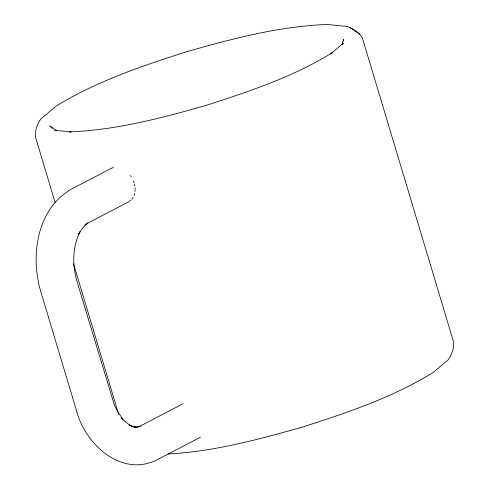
<?xml version="1.0" encoding="UTF-8"?>
<svg xmlns="http://www.w3.org/2000/svg" width="489" height="489" viewBox="0 0 489 489"><rect width="100%" height="100%" fill="white"/><g stroke="black" fill="none" stroke-linecap="round" stroke-linejoin="round"><path stroke-width="0.73" d="M135.05 191.456L135.129 187.727M343.419 41.155L343.62 39.273L341.878 44.664M134.114 195.508L134.664 193.522M131.908 199.371L133.124 197.452M342.636 44.108L343.37 43.13L330.692 53.918L332.453 52.604C293.321 76.755 249.39 91.516 205.832 105.465C161.388 118.106 116.168 130.08 69.762 131.877L71.211 131.963L54.762 130.227L56.486 130.838M129.664 201.138L130.789 200.252M129.102 201.584L89.022 222.501L85.141 224.995L87.806 222.874L84.42 225.961L81.388 229.72L78.753 234.084L79.97 231.737C72.354 247.049 72.262 265.215 76.993 281.407L114.273 404.647L116.767 410.063L122.977 419.446L121.278 417.569L124.658 421.139L128.289 424.073L132.097 426.316L129.646 425.241M182.996 403.749L140.82 425.766L137.55 427.099M200.478 437.172L157.574 459.568C121.651 478.083 84.909 444.177 76.425 410.369L40.807 291.664C30.251 256.328 36.528 209.61 70.813 189.457L111.62 168.161L113.662 167.513M137.586 427.148L140.355 426.274L136.712 426.995L133.729 426.989M167.91 453.939C213.754 451.659 258.4 439.477 302.373 427.086C347.331 412.692 392.673 397.453 433.058 372.526L448.297 359.739C451.665 354.525 454.458 347.813 453.456 341.518L362.569 38.588C359.965 32.488 353.027 29.352 347.496 26.473L327.068 24.45C279.176 26.308 232.501 38.662 186.627 51.712C141.669 66.107 96.327 81.345 55.942 106.272L40.703 119.059C37.335 124.273 34.542 130.985 35.544 137.281L55.08 202.403M133.705 427.025L136.59 427.16L132.788 426.426L129.035 424.972M359.928 34.352L349.788 27.286M56.608 130.752L49.652 125.899L52.531 128.332M130.459 175.588L131.223 176.761M133.424 181.119L134.218 183.063M73.521 263.864L118.748 414.599M134.481 184.396L134.738 185.728"/></g></svg>
